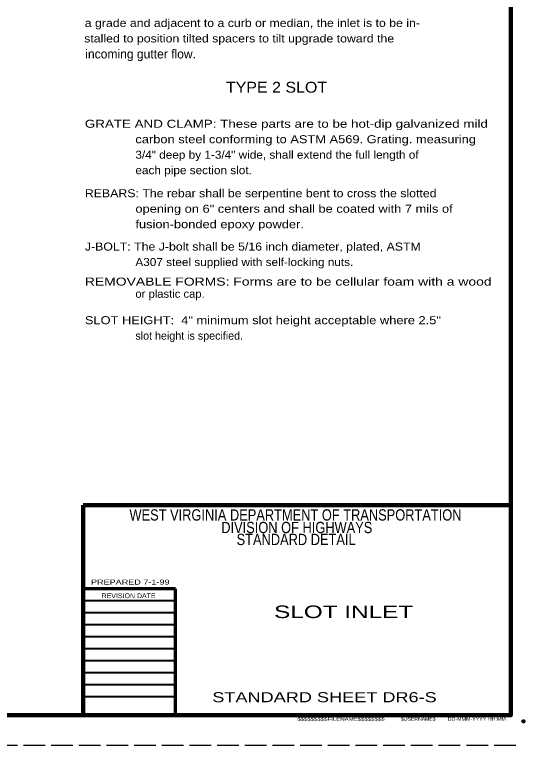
# Model space of a CAD drawing. Extents: x 105.4 to 140.8, y 56.9 to 78.9.
# Drawn here: x 132.3 to 140.77, y 56.87 to 69.01 of the extents above; entities that cross this region are included whole.
import ezdxf
from ezdxf.enums import TextEntityAlignment as Align

# ---------------------------------------------------------------- set-up
doc = ezdxf.new("R2010")
doc.units = 0
doc.header["$LTSCALE"] = 0.06
doc.header["$PDMODE"] = 32
doc.header["$PDSIZE"] = 0.03
doc.linetypes.add('LONG_DASHED', pattern=[7.5, 6, -1.5])
doc.layers.add('1', color=7, linetype='Continuous', lineweight=53)
doc.layers.add('3', color=7, linetype='Continuous', lineweight=13)

msp = doc.modelspace()

# ---------------------------------------------------------------- linework, layer by layer
at = {"layer": '1', "lineweight": 106}
for p, q in [((140.54683, 60.85742), (133.44208, 60.85742)), ((133.44208, 60.85742), (133.44208, 57.36758))]:
    msp.add_line(p, q, dxfattribs=at)
at = {"layer": '1'}
for q in [(140.54683, 59.86658), (134.54683, 57.36758)]:
    msp.add_line((140.54683, 57.36758), q, dxfattribs=at)
at = {"layer": '1', "lineweight": 70}
for p, q in [((134.98, 59.46658), (133.44208, 59.46658)), ((134.98, 57.36758), (134.98, 59.46658))]:
    msp.add_line(p, q, dxfattribs=at)
at = {"layer": '1', "lineweight": 40}
for p, q in [((134.98, 59.26658), (133.44208, 59.26658)), ((134.98, 59.06758), (133.44208, 59.06758)), ((134.98, 58.86858), (133.44208, 58.86858)), ((134.98, 58.66958), (133.44208, 58.66958)), ((134.98, 58.47058), (133.44208, 58.47058)), ((134.98, 58.27158), (133.44208, 58.27158)), ((134.98, 58.07258), (133.44208, 58.07258)), ((134.98, 57.87358), (133.44208, 57.87358)), ((134.98, 57.67458), (133.44208, 57.67458))]:
    msp.add_line(p, q, dxfattribs=at)
at = {"layer": '1', "linetype": 'LONG_DASHED', "lineweight": 25}
msp.add_line((140.63017, 56.86758), (105.43017, 56.86758), dxfattribs=at)
at = {"layer": '1', "lineweight": 158}
msp.add_lwpolyline([(140.54683, 78.36758), (140.54683, 57.36758), (108.04683, 57.36758)], dxfattribs=at)
at = {"layer": '1'}
for p in [(140.54683, 57.36758), (140.75983, 57.26758)]:
    msp.add_point(p, dxfattribs=at)

# ---------------------------------------------------------------- texts
for s, height, width, p in [('WEST VIRGINIA DEPARTMENT OF TRANSPORTATION', 0.1875, 0.85, (136.97113, 60.6025)), ('DIVISION OF HIGHWAYS', 0.1875, 0.85, (136.99304, 60.39358)), ('STANDARD DETAIL', 0.1875, 0.85, (136.98175, 60.19542)), (' PREPARED 7-1-99 ', 0.08333, 1.35, (134.22533, 59.53908)), ('       SLOT INLET       ', 0.2083, 1.45, (137.77142, 58.98275)), ('STANDARD SHEET DR6-S     ', 0.1667, 1.35, (137.66267, 57.58467))]:
    msp.add_text(s, height=height, dxfattribs=dict(at, width=width)).set_placement(p, align=Align.CENTER)
for s, height, width, p in [('REVISION DATE', 0.079, 1.1, (133.74917, 59.31392)), ('$$$$$$$$$FILENAME$$$$$$$$', 0.06, 1.25, (137.00258, 57.27583)), ('$USERNAME$', 0.06, 1.05, (138.72667, 57.27583)), ('DD-MMM-YYYY HH:MM', 0.06, 1.1, (139.50025, 57.27583))]:
    msp.add_text(s, height=height, dxfattribs=dict(at, width=width)).set_placement(p)
at = {"layer": '3'}
for s, height, width, p in [('a grade and adjacent to a curb or median, the inlet is to be in-', 0.133, 1.15, (133.46925, 68.80258)), ('stalled to position tilted spacers to tilt upgrade toward the', 0.133, 1.15, (133.4605, 68.54542)), ('TYPE 2 SLOT', 0.1805, 1.1, (135.81492, 67.711)), ('GRATE AND CLAMP: These parts are to be hot-dip galvanized mild', 0.133, 1.25, (133.47133, 67.12817)), ('carbon steel conforming to ASTM A569. Grating. measuring', 0.133, 1.2, (134.31092, 66.871)), ('3/4" deep by 1-3/4" wide, shall extend the full length of ', 0.133, 1.1, (134.31092, 66.61392)), ('each pipe section slot.', 0.133, 1.1, (134.31092, 66.35675)), ('REBARS: The rebar shall be serpentine bent to cross the slotted', 0.133, 1.15, (133.47133, 65.97358)), ('opening on 6" centers and shall be coated with 7 mils of', 0.133, 1.2, (134.31092, 65.71658)), ('fusion-bonded epoxy powder.', 0.133, 1.2, (134.31092, 65.45942)), ('J-BOLT: The J-bolt shall be 5/16 inch diameter, plated, ASTM', 0.133, 1.15, (133.47133, 65.08783)), ('A307 steel supplied with self-locking nuts.', 0.133, 1.1, (134.31092, 64.83067)), ('REMOVABLE FORMS: Forms are to be cellular foam with a wood', 0.133, 1.3, (133.47133, 64.50583)), ('or plastic cap.', 0.133, 1.05, (134.31092, 64.304)), ('SLOT HEIGHT:  4" minimum slot height acceptable where 2.5"', 0.133, 1.2, (133.47133, 63.86467))]:
    msp.add_text(s, height=height, dxfattribs=dict(at, width=width)).set_placement(p)
for s, height, p in [('incoming gutter flow.', 0.15, (133.478, 68.27958)), ('slot height is specified.', 0.133, (134.31092, 63.6075))]:
    msp.add_text(s, height=height, dxfattribs=at).set_placement(p)

doc.saveas('drawing.dxf')
